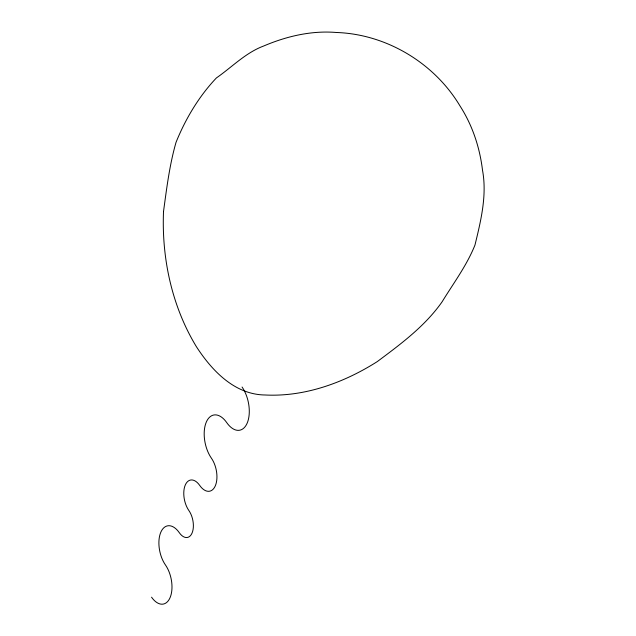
<?xml version="1.0" encoding="UTF-8"?>
<svg xmlns="http://www.w3.org/2000/svg" width="636" height="636" viewBox="0 0 636 636"><rect width="100%" height="100%" fill="white"/><g stroke="black" fill="none" stroke-linecap="round" stroke-linejoin="round"><path stroke-width="0.95" d="M242.062 387.03A25.949 14.167 77.8 0 1 247.173 423.139A25.949 14.167 77.8 0 1 226.734 422.614A25.949 14.167 77.8 0 0 206.303 422.089A25.949 14.167 77.8 0 0 211.414 458.198A19.843 10.836 77.8 0 1 215.318 485.817A19.843 10.836 77.8 0 1 199.696 485.411A18.317 10.001 77.8 0 0 185.267 485.045A18.317 10.001 77.8 0 0 188.876 510.533A16.178 8.832 77.8 0 1 192.064 533.048A16.178 8.832 77.8 0 1 179.32 532.722A23.5 12.831 77.8 0 0 160.813 532.245A23.5 12.831 77.8 0 0 165.44 564.951A23.5 12.831 77.8 0 1 170.066 597.665A23.5 12.831 77.8 0 1 151.559 597.188M163.516 211.518C161.584 258.359 171.895 306.329 196.357 346.628C211.796 370.502 234.509 394.598 265.045 394.988C304.827 397.031 344.124 382.649 377.331 361.566C400.919 343.949 425.007 326.189 442.115 301.79C453.516 283.155 466.816 265.466 474.965 245.059C480.888 220.756 487.136 195.339 482.525 170.289C479.727 147.298 472.469 125.356 459.915 105.807C434.277 62.996 386.457 34.185 336.436 32.492C311.505 30.385 286.542 36.268 263.686 46.007C245.583 52.748 232.021 67.09 216.407 77.934C198.933 96.322 185.521 118.86 176.037 142.329C169.526 164.915 166.688 188.288 163.516 211.518"/></g></svg>
